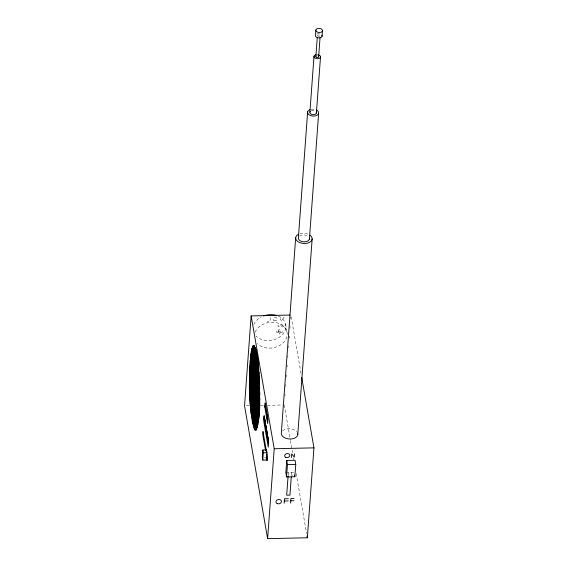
<?xml version="1.0" encoding="UTF-8"?>
<svg xmlns="http://www.w3.org/2000/svg" width="567" height="567" viewBox="0 0 567 567"><rect width="100%" height="100%" fill="white"/><g stroke="black" fill="none" stroke-linecap="round" stroke-linejoin="round"><path stroke-width="0.43" stroke-dasharray="2.83 2.13" d="M270.261 317.591L269.984 321.39L267.213 321.446M284.918 396.127L285.045 394.363M285.626 386.432L285.761 384.667M286.342 376.736L286.47 374.971M287.051 367.04L287.185 365.276M287.767 357.345L287.894 355.58M288.475 347.649L288.61 345.884M289.191 337.953L289.319 336.188M289.9 328.258L290.028 326.493M290.616 318.562L290.743 316.797M288.142 475.309L288.334 472.715L288.766 475.196M291.403 475.238L291.594 472.644L292.168 475.954M284.081 317.081L281.558 321.135L279.318 317.3M246.305 405.781L249.834 405.703M260.43 405.469L263.96 405.391M267.496 405.313L282.501 404.98M264.498 457.286L265.966 457.25M285.839 472.772L294.138 472.587M291.176 316.769L301.275 374.936M285.541 323.892L286.859 331.489M284.273 404.944L290.304 439.666M290.453 440.538L292.565 452.693M293.472 457.902L293.77 459.639M296.187 473.53L306.591 533.427M282.529 430.863A8.264 5.11 4.2 0 1 296.817 431.778M255.164 332.191A16.528 12.835 -9.9 0 1 279.063 323.488A16.528 12.835 -9.9 0 1 282.919 343.063A16.528 12.835 -9.9 0 1 257.418 343.63M317.485 36.097A1.396 0.865 4.2 0 1 318.81 34.977A1.396 0.865 4.2 0 1 320.05 36.245M319.604 36.572A1.396 0.865 4.2 0 1 318.222 36.607M300 233.682A8.264 5.11 4.2 0 1 308.242 234.214M299.567 236.007A5.578 3.452 4.2 0 1 308.398 236.531M311.127 109.325A5.578 3.452 4.2 0 1 315.387 109.58M311.205 110.905A3.289 2.034 4.2 0 1 315.195 111.146M316.896 54.638A3.289 2.034 4.2 0 1 317.754 54.687M316.747 55.849A1.396 0.865 4.2 0 1 317.463 55.835M316.776 34.055A3.338 2.07 4.2 0 1 320.837 34.289M278.475 316.195A16.528 12.835 -9.9 0 1 281.303 335.728A16.528 12.835 -9.9 0 1 256.1 336.033M253.846 324.593A16.528 12.835 -9.9 0 1 261.316 316.925M276.547 331.248L276.469 332.34L282.401 332.205L282.479 331.114L276.547 331.248M278.156 325.082L278.036 326.72L283.67 326.599L283.791 324.962L278.156 325.082M278.588 329.874L278.284 333.928L279.871 333.892L280.169 329.838L278.588 329.874M274.01 320.61A2.091 1.623 -9.9 0 0 277.228 319.122A2.091 1.623 -9.9 0 0 274.215 317.768A2.091 1.623 -9.9 0 0 274.01 320.61"/><path stroke-width="0.85" d="M266.788 416.986L266.873 413.967L266.533 415.646M267.177 419.098L267.114 415.356L266.937 417.744M289.992 315.054L251.138 315.911L244.54 405.823L267.61 538.65L307.342 537.771L313.948 447.859L301.729 377.537M264.038 418.843L264.222 416.341M264.116 419.275L264.3 416.773M265.037 407.29L265.243 404.484L265.498 405.965M264.208 419.793L264.392 417.298M264.35 420.629L264.463 417.716M264.42 421.047L264.605 418.552M264.498 421.465L264.683 418.963M265.406 409.282L265.604 406.582L265.689 410.763M264.569 421.883L264.754 419.382M264.64 422.302L264.824 419.8M264.711 422.713L264.895 420.218M262.847 450L262.308 457.335L262.79 460.113L266.447 460.035L266.986 452.7L266.504 449.914L262.847 450L263.329 452.778L262.79 460.113M264.803 423.23L264.987 420.735M264.895 423.74L265.072 421.246M264.98 424.258L265.165 421.763M265.072 424.768L265.257 422.273M265.158 425.285L265.342 422.791M265.25 425.803L265.434 423.301M265.342 426.313L265.519 423.818M265.427 426.831L265.611 424.329M265.519 427.341L265.703 424.846M266.306 415.668L266.61 411.451M265.604 427.858L265.788 425.356M265.696 428.368L265.88 425.874M265.788 428.886L265.966 426.384M265.873 429.396L266.058 426.901M265.966 429.914L266.15 427.412M266.051 430.424L266.235 427.929M266.143 430.941L266.327 428.439M266.228 431.452L266.412 428.957M266.32 431.969L266.504 429.467M266.412 432.479L266.596 429.984M266.497 432.997L266.681 430.495M266.589 433.507L266.773 431.012M266.674 434.024L266.859 431.522M266.766 434.535L266.951 432.04M266.859 435.052L267.043 432.557M266.944 435.562L267.128 433.068M267.036 436.08L267.22 433.585M267.121 436.59L267.305 434.095M267.213 437.107L267.397 434.613M267.305 437.618L267.489 435.123M266.504 449.914L266.405 451.197L262.975 431.459L262.755 434.485L265.59 450.793M267.39 438.135L267.574 435.64M267.482 438.652L267.667 436.151M267.752 436.668L267.674 439.857L267.858 437.285M267.787 440.198L267.964 437.859M267.886 440.772L268.063 438.426M267.985 441.346L268.163 439M268.063 441.771L268.234 439.432M268.134 442.203L268.311 439.857M268.212 442.629L268.382 440.29M268.347 443.415L268.453 440.687M268.418 443.812L268.588 441.473M267.61 538.65L274.215 448.738L251.138 315.911M295.662 237.842L281.303 433.351A8.264 5.11 4.2 0 0 290.382 439.007A8.264 5.11 4.2 0 0 297.583 433.06M307.64 111.862L298.405 237.594A5.578 3.452 4.2 0 0 303.777 241.818A5.578 3.452 4.2 0 0 309.44 238.246M315.847 29.966L315.45 35.352A3.338 2.07 4.2 0 0 319.122 37.883A3.338 2.07 4.2 0 0 321.858 35.197M309.901 112.181L314.005 56.218M315.876 56.48L317.279 37.379M286.739 460.439L285.839 472.772L286.555 476.911L294.854 476.727L295.761 464.394L295.046 460.255L286.739 460.439L287.462 464.579L286.555 476.911M284.138 503.248L284.464 498.797L288.369 498.712M318.626 56.87L320.029 37.769M288.079 476.174L286.682 495.189L289.943 495.119L291.275 476.967M316.386 113.095L320.49 57.139M322.049 36.267L322.446 30.88A3.338 2.07 4.2 0 0 317.931 28.442A3.338 2.07 4.2 0 0 317.066 31.943A3.338 2.07 4.2 0 0 322.446 30.88M291.388 457.576L291.658 453.905L294.33 457.094L294.564 453.841M309.412 239.146L318.64 113.414M290.587 503.106L290.921 498.535L294.082 498.464M297.795 434.4L312.155 238.898M250.841 353.921C249.083 379.082 247.552 405.54 254.803 429.914L256.135 430.084C261.352 415.164 259.303 398.644 259.587 383.065C258.545 370.719 259.183 357.649 254.455 345.998L253.123 345.827L251.89 348.528L250.841 353.921L257.368 427.383M249.558 387.311L256.433 351.866L259.7 388.601L252.818 424.045M249.664 392.846L257.071 354.708L259.587 383.065L252.187 421.203M257.616 358.684L249.948 398.218L251.635 417.234L259.31 377.7M250.224 403.584L258.169 362.66M250.657 408.424L258.602 367.494M251.089 413.258L259.027 372.328M274.215 448.738L313.948 447.859M263.329 452.778L266.986 452.7M287.462 464.579L295.761 464.394M284.301 501.022L288.206 500.937M290.751 500.817L293.919 500.746M307.038 536.035L307.342 537.771M294.571 475.068L294.854 476.727M266.738 414.64L266.837 415.221M265.136 405.887L265.399 407.368M266.887 453.983L267.482 457.385L267.255 460.404L266.667 457.009M266.207 458.639L266.447 460.035M252.506 347.181L258.807 418.141M251.89 348.528L258.417 421.997M251.365 351.228L257.893 424.69M250.451 357.77L256.752 428.737M249.615 390.068L252.506 422.635M309.915 235.128A8.264 5.11 4.2 0 1 309.568 242.35A8.264 5.11 4.2 0 1 297.902 241.606A8.264 5.11 4.2 0 1 298.249 234.384M316.627 110.104A5.578 3.452 4.2 0 1 317.159 115.207A5.578 3.452 4.2 0 1 308.951 114.725A5.578 3.452 4.2 0 1 309.851 109.7M316.202 112.039A3.289 2.034 4.2 0 1 312.637 114.626A3.289 2.034 4.2 0 1 310.581 111.245M318.576 54.879A3.289 2.034 4.2 0 1 319.809 58.068A3.289 2.034 4.2 0 1 314.6 57.763A3.289 2.034 4.2 0 1 316.06 54.73M318.37 56.218A1.396 0.865 4.2 0 1 318.165 57.366A1.396 0.865 4.2 0 1 316.287 57.26A1.396 0.865 4.2 0 1 316.166 56.09M263.641 315.904A16.528 12.835 -9.9 0 1 276.214 315.365M264.13 415.795L263.74 421.104L268.269 447.172L268.659 441.863L264.13 415.795M265.15 403.045L264.853 407.184L267.681 423.577L267.985 419.36L265.15 403.045M253.123 345.827L250.054 361.626L256.135 430.084L259.204 414.286L253.123 345.827M253.789 345.913L249.813 366.381L255.469 429.999L259.438 409.537L253.789 345.913M254.455 345.998L249.579 371.13L254.803 429.914L259.679 404.788L254.455 345.998M255.129 347.514L249.515 376.453L254.129 428.404L259.743 399.459L255.129 347.514M255.802 349.031L249.445 381.775L253.456 426.887L259.806 394.136L255.802 349.031M285.811 457.371A2.587 2.013 -9.9 0 0 289.801 455.528A2.587 2.013 -9.9 0 0 286.073 453.855A2.587 2.013 -9.9 0 0 285.811 457.371M277.178 503.574A2.785 2.169 -9.9 0 0 281.466 501.589A2.785 2.169 -9.9 0 0 277.454 499.789A2.785 2.169 -9.9 0 0 277.178 503.574"/></g></svg>
